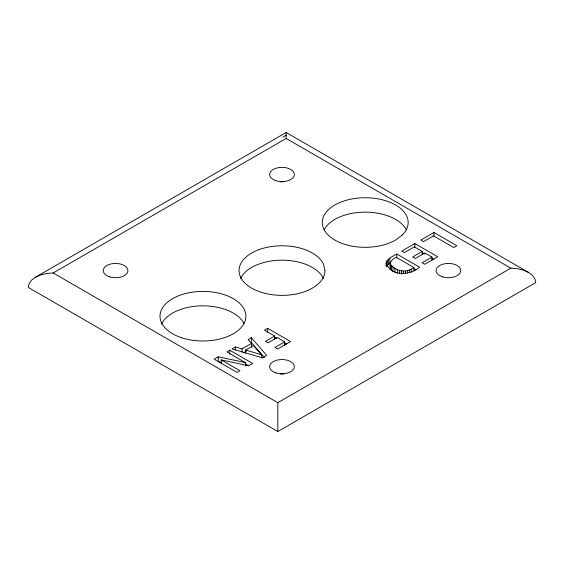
<?xml version="1.0" encoding="UTF-8"?>
<svg xmlns="http://www.w3.org/2000/svg" width="564" height="564" viewBox="0 0 564 564"><rect width="100%" height="100%" fill="white"/><g stroke="black" fill="none" stroke-linecap="round" stroke-linejoin="round"><path stroke-width="0.85" d="M528.489 272.391L523.321 270.1L517.294 268.661L510.836 268.168L277.841 402.689L277.841 431.516L535.8 282.585L534.947 278.856L532.458 275.373L528.489 272.391L286.159 132.484L35.511 277.199L31.542 280.181L29.053 283.657L28.2 287.386L277.841 431.516M35.511 277.199L40.678 274.908L46.706 273.462L53.164 272.976L286.159 138.455L286.159 132.484M386.121 262.902C390.091 276.572 410.613 275.641 419.609 267.209L396.725 253.997C392.332 256.698 384.669 259.454 386.121 266.102M390.316 263.346L390.697 269.352C388.582 264.213 391.113 258.989 396.309 257.353L413.863 267.491L413.863 270.692M390.316 268.147L390.45 262.154M386.481 266.532L389.858 262.887L389.858 258.086M282.931 137.08L286.159 135.219M245.692 365.98L245.692 362.779L239.178 361.242L218.24 356.85L214.179 359.197L237.056 372.409L239.968 370.731L221.215 359.902L221.215 363.11M221.215 359.902L248.611 365.74L252.623 363.42L229.738 350.209L226.834 351.887L245.692 362.779M251.502 343.413L241.977 348.912L235.392 346.945L232.001 348.912L262.373 357.795L266.645 355.327L251.361 337.73L248.125 339.598L251.502 343.413L251.502 347.41M284.693 345.838L284.693 341.833L274.978 347.445L277.643 348.982L290.545 341.53L267.66 328.318L264.474 330.159L274.661 336.038L274.661 339.246M431.968 260.244L431.968 257.043L422.076 262.753L424.699 264.269L437.713 256.761L414.829 243.549L401.822 251.058L404.48 252.594L414.371 246.884L422.253 251.431L422.253 254.632M433.984 232.488L420.814 240.088L423.479 241.625L433.476 235.858L453.696 247.533L456.861 245.7L433.984 232.488L433.984 236.492M245.657 353.205L245.657 349.997L253.391 345.535L261.759 354.834L261.759 358.034M243.444 352.867L246.376 351.175M274.661 336.038L265.454 341.361L268.062 342.863L277.269 337.547L284.693 341.833M422.253 251.431L412.742 256.916L415.372 258.439L424.875 252.947L431.968 257.043M390.697 264.551C396.062 271.495 406.947 273.357 413.863 267.491M221.589 362.356L218.24 361.658L218.24 356.85M245.657 349.997L261.759 354.834M286.159 138.455L510.836 268.168M422.457 252.757L424.741 254.075M431.608 258.037L433.899 259.362M413.504 268.492L415.795 269.811M274.527 337.089L276.811 338.407M284.439 342.813L286.731 344.132M245.756 364.266L248.047 365.585M53.164 272.976L277.841 402.689M264.382 357.527L251.361 342.531L251.361 337.73M414.829 243.549L414.829 247.554M411.184 269.042L411.184 272.243M409.302 269.994L409.302 272.398M407.434 270.671L407.434 273.075M405.544 271.058L405.544 273.462M403.605 271.15L403.605 273.554M401.603 270.931L401.603 274.132M399.509 270.382L399.509 273.582M397.303 269.5L397.303 273.505M396.725 253.997L396.725 258.002M394.941 268.274L394.941 272.271M393.009 267.012L393.009 271.82M391.592 265.771L391.592 270.579M388.328 259.32L388.328 264.121M387.214 260.54L387.214 265.341M386.481 261.731L386.481 265.736M267.66 328.318L267.66 332.323M241.977 348.912L241.977 352.112M235.392 346.945L235.392 350.152M229.738 350.209L229.738 354.213M240.511 278.567A42.956 24.802 0 0 1 282 260.187A42.956 24.802 0 0 1 323.489 278.567M324.06 229.837A42.956 24.802 0 0 1 365.211 212.142A42.956 24.802 0 0 1 406.362 229.837M161.459 324.208A42.956 24.802 0 0 1 202.328 305.829A42.956 24.802 0 0 1 244.099 323.517M280.386 181.827A12.359 7.135 0 0 1 283.614 181.827M280.386 373.995A12.359 7.135 0 0 1 283.614 373.995M402.414 234.927L395.583 240.067A42.956 24.802 0 0 1 324.85 231.014A42.956 24.802 0 0 1 368.955 197.823A42.956 24.802 0 0 1 402.414 234.927M324.956 270.572L323.489 264.156A42.956 24.802 0 0 0 254.392 251.572A42.956 24.802 0 0 0 263.846 293.047A42.956 24.802 0 0 0 324.956 270.572M181.474 337.688A42.956 24.802 0 0 0 245.904 316.214A42.956 24.802 0 0 0 181.474 294.739A42.956 24.802 0 0 0 181.474 337.688M275.824 180.663A12.359 7.135 0 0 0 294.359 174.487A12.359 7.135 0 0 0 275.824 168.312A12.359 7.135 0 0 0 275.824 180.663M442.246 276.748A12.359 7.135 0 0 0 460.781 270.572A12.359 7.135 0 0 0 442.246 264.396A12.359 7.135 0 0 0 442.246 276.748M275.824 372.832A12.359 7.135 0 0 0 294.359 366.656A12.359 7.135 0 0 0 275.824 360.481A12.359 7.135 0 0 0 275.824 372.832M109.395 276.748A12.359 7.135 0 0 0 127.929 270.572A12.359 7.135 0 0 0 109.395 264.396A12.359 7.135 0 0 0 109.395 276.748"/></g></svg>
